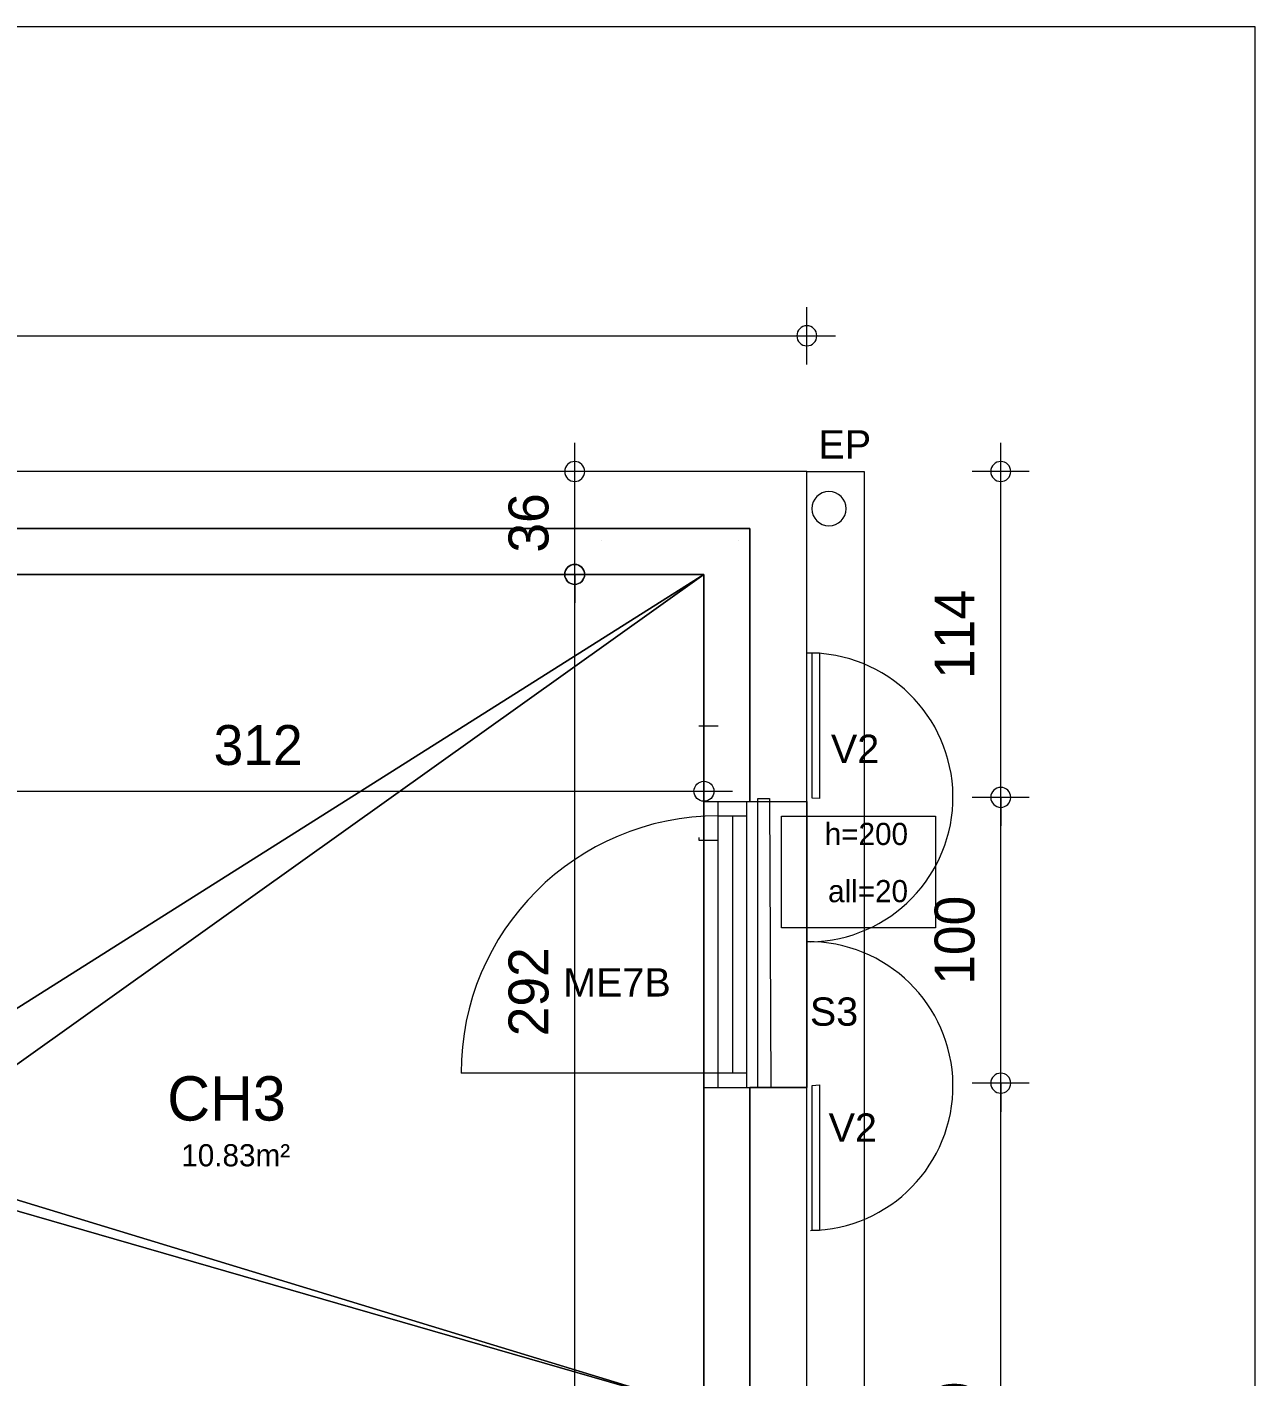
# Model space of a CAD drawing. Header units: metres. Extents: x -30.4 to 29.6, y -50.6 to 0.4.
# Drawn here: x 25.305 to 29.602, y -13.347 to -8.627 of the extents above; entities that cross this region are included whole.
import ezdxf
from ezdxf.enums import TextEntityAlignment as Align
from ezdxf.lldxf.tags import DXFTag

# ---------------------------------------------------------------- set-up
doc = ezdxf.new("R2010")
doc.units = ezdxf.units.M
doc.header["$MEASUREMENT"] = 0
doc.layers.add('Calque commun', color=7, linetype='Continuous')
doc.layers.add('Textes', color=7, linetype='Continuous')
doc.styles.add('Arial4', font='arial.ttf', dxfattribs={"height": 0.098961})
doc.styles.add('Century Gothic', font='GOTHIC.TTF', dxfattribs={"height": 0.139636})
doc.styles.add('Century Gothic15', font='GOTHIC.TTF', dxfattribs={"height": 0.155151})
doc.styles.add('Century Gothic7', font='GOTHIC.TTF', dxfattribs={"height": 0.077575})
tags = doc.linetypes.add('HIDDEN2', pattern=[0.1875, 0.125, -0.0625]).pattern_tags.tags
tags[6:7] = [DXFTag(74, 4), DXFTag(75, 0), DXFTag(340, '0'), DXFTag(46, 1.0), DXFTag(50, 0.0), DXFTag(44, 0.0), DXFTag(45, 0.0)]
tags[4:5] = [DXFTag(74, 4), DXFTag(75, 0), DXFTag(340, '0'), DXFTag(46, 1.0), DXFTag(50, 0.0), DXFTag(44, 0.0), DXFTag(45, 0.0)]

# ---------------------------------------------------------------- blocks, each defined once
blk = doc.blocks.new('new50')
at = {"layer": 'Calque commun', "color": 5, "linetype": 'Continuous', "lineweight": 9}
blk.add_arc((0, 0), 0.5, 0, 359.99941, dxfattribs=at)
blk = doc.blocks.new('DimLine30419')
at = {"layer": 'Calque commun', "color": 5, "linetype": 'Continuous', "lineweight": 9}
for p, q in [((28.034, -9.8078), (28.034, -9.6078)), ((18.954, -9.7078), (28.034, -9.7078)), ((28.034, -9.7078), (28.134, -9.7078))]:
    blk.add_line(p, q, dxfattribs=at)
at = {"layer": 'Calque commun', "color": 5, "linetype": 'Continuous', "lineweight": 9, "xscale": 0.07000000029802322, "yscale": 0.07000000029802322, "zscale": 0.07000000029802322}
blk.add_blockref('new50', (28.034, -9.7078), dxfattribs=at)
blk = doc.blocks.new('new153')
at = {"layer": 'Calque commun', "color": 5, "linetype": 'Continuous', "lineweight": 9}
blk.add_arc((0, 0), 0.5, 0, 359.99941, dxfattribs=at)
blk = doc.blocks.new('new154')
at = {"layer": 'Calque commun', "color": 5, "linetype": 'Continuous', "lineweight": 9}
blk.add_arc((0, 0), 0.5, 0, 359.99941, dxfattribs=at)
blk = doc.blocks.new('DimLine35796')
at = {"layer": 'Calque commun', "color": 5, "linetype": 'Continuous', "lineweight": 9}
for p, q in [((28.7124, -12.3225, -13.4673), (28.7124, -12.2225, -13.4673)), ((28.8124, -12.3225, -13.4673), (28.6124, -12.3225, -13.4673)), ((28.7124, -14.7225, -13.4673), (28.7124, -12.3225, -13.4673)), ((28.8124, -14.7225, -13.4673), (28.6124, -14.7225, -13.4673)), ((28.7124, -14.7225, -13.4673), (28.7124, -14.8225, -13.4673))]:
    blk.add_line(p, q, dxfattribs=at)
at = {"layer": 'Calque commun', "color": 5, "linetype": 'Continuous', "lineweight": 9, "xscale": 0.07000000029802322, "yscale": 0.07000000029802322, "zscale": 0.07000000029802322, "rotation": 90}
for name, p in [('new154', (28.7124, -12.3225, -13.4673)), ('new153', (28.7124, -14.7225, -13.4673))]:
    blk.add_blockref(name, p, dxfattribs=at)
at = {"layer": 'Calque commun', "color": 5, "linetype": 'Continuous', "lineweight": 9, "style": 'Century Gothic'}
blk.add_text('240', height=0.13964, rotation=90, dxfattribs=at).set_placement((28.6624, -13.5225, -13.4673), align=Align.BOTTOM_CENTER)
blk = doc.blocks.new('new155')
at = {"layer": 'Calque commun', "color": 5, "linetype": 'Continuous', "lineweight": 9}
blk.add_arc((0, 0), 0.5, 0, 359.99941, dxfattribs=at)
blk = doc.blocks.new('new156')
at = {"layer": 'Calque commun', "color": 5, "linetype": 'Continuous', "lineweight": 9}
blk.add_arc((0, 0), 0.5, 0, 359.99941, dxfattribs=at)
blk = doc.blocks.new('DimLine35804')
at = {"layer": 'Calque commun', "color": 5, "linetype": 'Continuous', "lineweight": 9}
for p, q in [((28.7124, -11.3225, -13.4673), (28.7124, -11.2225, -13.4673)), ((28.8124, -11.3225, -13.4673), (28.6124, -11.3225, -13.4673)), ((28.7124, -12.3225, -13.4673), (28.7124, -11.3225, -13.4673)), ((28.8124, -12.3225, -13.4673), (28.6124, -12.3225, -13.4673)), ((28.7124, -12.3225, -13.4673), (28.7124, -12.4225, -13.4673))]:
    blk.add_line(p, q, dxfattribs=at)
at = {"layer": 'Calque commun', "color": 5, "linetype": 'Continuous', "lineweight": 9, "xscale": 0.07000000029802322, "yscale": 0.07000000029802322, "zscale": 0.07000000029802322, "rotation": 90}
for name, p in [('new156', (28.7124, -11.3225, -13.4673)), ('new155', (28.7124, -12.3225, -13.4673))]:
    blk.add_blockref(name, p, dxfattribs=at)
at = {"layer": 'Calque commun', "color": 5, "linetype": 'Continuous', "lineweight": 9, "style": 'Century Gothic'}
blk.add_text('100', height=0.13964, rotation=90, dxfattribs=at).set_placement((28.6624, -11.8225, -13.4673), align=Align.BOTTOM_CENTER)
blk = doc.blocks.new('new157')
at = {"layer": 'Calque commun', "color": 5, "linetype": 'Continuous', "lineweight": 9}
blk.add_arc((0, 0), 0.5, 0, 359.99941, dxfattribs=at)
blk = doc.blocks.new('new158')
at = {"layer": 'Calque commun', "color": 5, "linetype": 'Continuous', "lineweight": 9}
blk.add_arc((0, 0), 0.5, 0, 359.99941, dxfattribs=at)
blk = doc.blocks.new('DimLine35812')
at = {"layer": 'Calque commun', "color": 5, "linetype": 'Continuous', "lineweight": 9}
for p, q in [((28.7124, -10.1825, -13.4673), (28.7124, -10.0825, -13.4673)), ((28.8124, -10.1825, -13.4673), (28.6124, -10.1825, -13.4673)), ((28.7124, -11.3225, -13.4673), (28.7124, -10.1825, -13.4673)), ((28.8124, -11.3225, -13.4673), (28.6124, -11.3225, -13.4673)), ((28.7124, -11.3225, -13.4673), (28.7124, -11.4225, -13.4673))]:
    blk.add_line(p, q, dxfattribs=at)
at = {"layer": 'Calque commun', "color": 5, "linetype": 'Continuous', "lineweight": 9, "xscale": 0.07000000029802322, "yscale": 0.07000000029802322, "zscale": 0.07000000029802322, "rotation": 90}
for name, p in [('new158', (28.7124, -10.1825, -13.4673)), ('new157', (28.7124, -11.3225, -13.4673))]:
    blk.add_blockref(name, p, dxfattribs=at)
at = {"layer": 'Calque commun', "color": 5, "linetype": 'Continuous', "lineweight": 9, "style": 'Century Gothic'}
blk.add_text('114', height=0.13964, rotation=90, dxfattribs=at).set_placement((28.6624, -10.7525, -13.4673), align=Align.BOTTOM_CENTER)
blk = doc.blocks.new('xmodule 12 niv1')
at = {"layer": 'Calque commun', "color": 5, "linetype": 'Continuous', "lineweight": 9}
blk.add_arc((0, 0), 0.5, 0, 359.99941, dxfattribs=at)
blk = doc.blocks.new('xmodule 12 niv1-2')
at = {"layer": 'Calque commun', "color": 5, "linetype": 'Continuous', "lineweight": 9}
blk.add_arc((0, 0), 0.5, 0, 359.99941, dxfattribs=at)
blk = doc.blocks.new('DimLine53606-2')
at = {"layer": 'Calque commun', "color": 5, "linetype": 'Continuous', "lineweight": 9}
for p, q in [((27.2217, -10.4607), (27.2217, -10.3607)), ((27.3217, -10.4607), (27.1217, -10.4607)), ((27.2217, -13.3807), (27.2217, -10.4607)), ((27.3217, -13.3807), (27.1217, -13.3807)), ((27.2217, -13.3807), (27.2217, -13.4807))]:
    blk.add_line(p, q, dxfattribs=at)
at = {"layer": 'Calque commun', "color": 5, "linetype": 'Continuous', "lineweight": 9, "extrusion": (0, 0, -1), "xscale": -0.07000000029802322, "yscale": -0.07000000029802322, "zscale": -0.07000000029802322, "rotation": 90.00000000000001}
for name, p in [('xmodule 12 niv1-2', (-27.2217, -10.4607)), ('xmodule 12 niv1', (-27.2217, -13.3807))]:
    blk.add_blockref(name, p, dxfattribs=at)
at = {"layer": 'Calque commun', "color": 5, "linetype": 'Continuous', "lineweight": 9, "style": 'Century Gothic'}
blk.add_text('292', height=0.13964, rotation=90, dxfattribs=at).set_placement((27.1717, -11.9207), align=Align.BOTTOM_CENTER)
blk = doc.blocks.new('xmodule 12 niv1-7')
at = {"layer": 'Calque commun', "color": 5, "linetype": 'Continuous', "lineweight": 9}
blk.add_arc((0, 0), 0.5, 0, 359.99941, dxfattribs=at)
blk = doc.blocks.new('xmodule 12 niv1-8')
at = {"layer": 'Calque commun', "color": 5, "linetype": 'Continuous', "lineweight": 9}
blk.add_arc((0, 0), 0.5, 0, 359.99941, dxfattribs=at)
blk = doc.blocks.new('DimLine53630-2')
at = {"layer": 'Calque commun', "color": 5, "linetype": 'Continuous', "lineweight": 9}
for p, q in [((24.554, -11.3193), (24.554, -11.1193)), ((27.674, -11.3193), (27.674, -11.1193)), ((24.554, -11.2193), (24.454, -11.2193)), ((24.554, -11.2193), (27.674, -11.2193)), ((27.674, -11.2193), (27.774, -11.2193))]:
    blk.add_line(p, q, dxfattribs=at)
at = {"layer": 'Calque commun', "color": 5, "linetype": 'Continuous', "lineweight": 9, "extrusion": (0, 0, -1), "xscale": -0.07000000029802322, "yscale": -0.07000000029802322, "zscale": -0.07000000029802322, "rotation": -180}
for name, p in [('xmodule 12 niv1-7', (-24.554, -11.2193)), ('xmodule 12 niv1-8', (-27.674, -11.2193))]:
    blk.add_blockref(name, p, dxfattribs=at)
at = {"layer": 'Calque commun', "color": 5, "linetype": 'Continuous', "lineweight": 9, "style": 'Century Gothic'}
blk.add_text('312', height=0.13964, dxfattribs=at).set_placement((26.114, -11.1693), align=Align.BOTTOM_CENTER)
blk = doc.blocks.new('xmodule 12 niv1-121')
at = {"layer": 'Calque commun', "color": 5, "linetype": 'Continuous', "lineweight": 9}
for name in ['DimLine53606-2', 'DimLine53630-2']:
    blk.add_blockref(name, (0, 0), dxfattribs=at)
at = {"layer": 'Textes', "color": 5, "linetype": 'ByBlock', "lineweight": -2, "style": 'Arial4'}
blk.add_text('ME7B', height=0.09896, dxfattribs=at).set_placement((27.1813, -11.8385), align=Align.TOP_LEFT)
at = {"layer": 'Textes', "color": 5, "linetype": 'ByBlock', "lineweight": -2, "style": 'Century Gothic15'}
blk.add_text('CH3', height=0.15515, dxfattribs=at).set_placement((26.2111, -12.418), align=Align.BOTTOM_RIGHT)
at = {"layer": 'Textes', "color": 255, "linetype": 'ByBlock', "lineweight": -2, "style": 'Century Gothic7'}
blk.add_text('10.83m²', height=0.07758, dxfattribs=at).set_placement((26.2258, -12.5548), align=Align.BOTTOM_RIGHT)
at = {"layer": 'Calque commun', "color": 9, "linetype": 'Continuous', "lineweight": 18}
mesh = blk.add_polyface(dxfattribs=at)
corners = [(19.314, -16.4206), (19.314, -10.4007), (19.314, -10.4607), (27.674, -16.4206), (27.674, -10.4607)]
mesh.append_faces([[corners[k] for k in face] for face in [(3, 2, 4)]], dxfattribs={"vtx0": -1, "color": 9})
mesh.append_faces([[corners[k] for k in face] for face in [(0, 2, 3)]], dxfattribs={"vtx0": -1, "vtx1": -1, "color": 9})
mesh.append_faces([[corners[k] for k in face] for face in [(0, 1, 2)]], dxfattribs={"vtx2": -1, "color": 9})
at = {"layer": 'Calque commun', "color": 9, "linetype": 'Continuous', "lineweight": 9}
mesh = blk.add_polyface(dxfattribs=at)
corners = [(24.554, -12.4306), (27.674, -13.3807), (27.674, -10.4607), (23.954, -10.4607), (23.954, -12.4306), (24.554, -12.4807), (23.954, -12.4806), (23.954, -13.3806), (24.6414, -10.4607)]
mesh.append_faces([[corners[k] for k in face] for face in [(0, 3, 4)]], dxfattribs={"vtx0": -1, "color": 9})
mesh.append_faces([[corners[k] for k in face] for face in [(1, 5, 7)]], dxfattribs={"vtx0": -1, "vtx1": -1, "color": 9})
mesh.append_faces([[corners[k] for k in face] for face in [(0, 1, 2), (0, 2, 8), (0, 8, 3)]], dxfattribs={"vtx0": -1, "vtx2": -1, "color": 9})
mesh.append_faces([[corners[k] for k in face] for face in [(0, 5, 1)]], dxfattribs={"vtx1": -1, "vtx2": -1, "color": 9})
mesh.append_faces([[corners[k] for k in face] for face in [(5, 6, 7)]], dxfattribs={"vtx2": -1, "color": 9})
blk = doc.blocks.new('Block47759')
at = {"layer": 'Calque commun', "color": 7, "linetype": 'Continuous', "lineweight": 18}
for p, q in [((28.034, -10.1825), (18.954, -10.1825)), ((27.834, -10.3825), (19.154, -10.3825))]:
    blk.add_line(p, q, dxfattribs=at)
at = {"layer": 'Calque commun', "color": 7, "linetype": 'Continuous', "lineweight": 9}
blk.add_line((27.674, -10.5425), (19.314, -10.5425), dxfattribs=at)
blk = doc.blocks.new('Block47762')
at = {"layer": 'Calque commun', "color": 7, "linetype": 'Continuous', "lineweight": 18}
for p, q in [((28.034, -11.337), (28.034, -10.1825)), ((27.834, -11.337), (27.834, -10.3825)), ((27.834, -14.7125), (27.834, -12.337)), ((28.034, -14.7125), (28.034, -12.337))]:
    blk.add_line(p, q, dxfattribs=at)
at = {"layer": 'Calque commun', "color": 7, "linetype": 'Continuous', "lineweight": 9}
for p, q in [((27.674, -11.337), (27.674, -10.5425)), ((27.674, -14.7125), (27.674, -12.337))]:
    blk.add_line(p, q, dxfattribs=at)
blk = doc.blocks.new('@PRES_1_$$_1-85')
at = {"layer": 'Calque commun', "color": 5, "linetype": 'Continuous', "lineweight": 9}
for p, q in [((0, 0.36), (1, 0.36)), ((1, 0.15), (0, 0.15)), ((0.05, 0.05), (0.05, 0.15)), ((0.95, 0.15), (0.95, 0.05)), ((0.05, 0.1), (0.95, 0.1)), ((1, 0.05), (0, 0.05)), ((0, 0), (1, 0))]:
    blk.add_line(p, q, dxfattribs=at)
blk = doc.blocks.new('@PRES_1_$$_1-86')
at = {"layer": 'Calque commun', "color": 7, "linetype": 'Continuous', "lineweight": 9}
blk.add_line((0, 0), (0, 0.36), dxfattribs=at)
blk = doc.blocks.new('@PRES_1_$$_1-87')
at = {"layer": 'Calque commun', "color": 7, "linetype": 'Continuous', "lineweight": 9}
blk.add_line((0, 0), (0, 0.36), dxfattribs=at)
blk = doc.blocks.new('INTER_2D_COMB29')
at = {"layer": 'Calque commun', "color": 0, "linetype": 'ByBlock', "lineweight": -2}
for name in ['@PRES_1_$$_1-85', '@PRES_1_$$_1-86']:
    blk.add_blockref(name, (0, 0), dxfattribs=at)
at = {"layer": 'Calque commun', "color": 0, "linetype": 'ByBlock', "lineweight": -2, "extrusion": (0, 0, -1), "xscale": -1, "yscale": -1, "zscale": -1, "rotation": -180}
blk.add_blockref('@PRES_1_$$_1-87', (-1, 0), dxfattribs=at)
blk = doc.blocks.new('PLACED_COMB29')
at = {"layer": 'Calque commun', "color": 0, "linetype": 'ByBlock', "lineweight": -2}
blk.add_blockref('INTER_2D_COMB29', (0, 0), dxfattribs=at)
blk = doc.blocks.new('new457')
at = {"layer": 'Calque commun', "color": 5, "linetype": 'Continuous', "lineweight": 9}
blk.add_arc((0, 0), 0.5, 0, 359.99941, dxfattribs=at)
blk = doc.blocks.new('new458')
at = {"layer": 'Calque commun', "color": 5, "linetype": 'Continuous', "lineweight": 9}
blk.add_arc((0, 0), 0.5, 0, 359.99941, dxfattribs=at)
blk = doc.blocks.new('DimLine48468')
at = {"layer": 'Calque commun', "color": 5, "linetype": 'Continuous', "lineweight": 9}
for p, q in [((27.2217, -10.1825), (27.2217, -10.0825)), ((27.3217, -10.1825), (27.1217, -10.1825)), ((27.2217, -10.5425), (27.2217, -10.1825)), ((27.1217, -10.5425), (27.3217, -10.5425)), ((27.2217, -10.5425), (27.2217, -10.6425))]:
    blk.add_line(p, q, dxfattribs=at)
at = {"layer": 'Calque commun', "color": 5, "linetype": 'Continuous', "lineweight": 9, "xscale": 0.07000000029802322, "yscale": 0.07000000029802322, "zscale": 0.07000000029802322, "rotation": 90}
for name, p in [('new458', (27.2217, -10.1825)), ('new457', (27.2217, -10.5425))]:
    blk.add_blockref(name, p, dxfattribs=at)
at = {"layer": 'Calque commun', "color": 5, "linetype": 'Continuous', "lineweight": 9, "style": 'Century Gothic'}
blk.add_text('36', height=0.13964, rotation=90, dxfattribs=at).set_placement((27.1717, -10.3625), align=Align.BOTTOM_CENTER)

msp = doc.modelspace()

# ---------------------------------------------------------------- linework, layer by layer
at = {"layer": 'Calque commun', "color": 12, "linetype": 'Continuous', "lineweight": 18}
for p, q in [((19.154, -10.3825), (27.834, -10.3825)), ((27.834, -10.3825), (27.834, -11.337)), ((27.3172, -10.4225), (27.3172, -10.4225)), ((27.794, -10.4225), (27.794, -10.4225)), ((27.834, -11.337), (28.034, -11.337)), ((27.854, -12.337), (27.834, -12.337)), ((27.834, -12.337), (27.834, -14.7125)), ((27.8629, -12.337), (27.854, -12.337)), ((28.034, -12.337), (27.8629, -12.337))]:
    msp.add_line(p, q, dxfattribs=at)
at = {"layer": 'Calque commun', "color": 7, "linetype": 'Continuous', "lineweight": 9}
for p, q in [((27.6566, -11.0725), (27.724, -11.0725)), ((27.6566, -11.4635), (27.6566, -11.4725)), ((27.6566, -11.4725), (27.724, -11.4725)), ((27.674, -11.4725), (27.724, -11.4725)), ((27.724, -12.287), (26.824, -12.287))]:
    msp.add_line(p, q, dxfattribs=at)
at = {"layer": 'Calque commun', "color": 11, "linetype": 'Continuous', "lineweight": 18}
msp.add_arc((28.1114, -10.3126), 0.06, 90, 89.9994, dxfattribs=at)
at = {"layer": 'Calque commun', "color": 7, "linetype": 'Continuous', "lineweight": 9}
for centre, radius, start, end in [((28.0402, -11.3225), 0.505, 270.7033, 90.7033), ((27.724, -12.287), 0.9, 90, 180), ((28.0402, -12.3326), 0.505, 270.7033, 90.7033)]:
    msp.add_arc(centre, radius, start, end, dxfattribs=at)

# ---------------------------------------------------------------- block references
at = {"layer": 'Calque commun', "color": 0, "linetype": 'ByBlock', "lineweight": -2}
for name, p in [('xmodule 12 niv1-121', (0, -0.0819)), ('Block47759', (0, 0)), ('Block47762', (0, 0))]:
    msp.add_blockref(name, p, dxfattribs=at)
at = {"layer": 'Calque commun', "color": 5, "linetype": 'Continuous', "lineweight": 9}
for name in ['DimLine30419', 'DimLine48468', 'DimLine35812', 'DimLine35804', 'DimLine35796']:
    msp.add_blockref(name, (0, 0), dxfattribs=at)
at = {"layer": 'Calque commun', "color": 0, "linetype": 'ByBlock', "lineweight": -2, "rotation": -90.00000000000001}
msp.add_blockref('PLACED_COMB29', (27.674, -11.337), dxfattribs=at)

# ---------------------------------------------------------------- texts
at = {"layer": 'Calque commun', "color": 5, "linetype": 'ByBlock', "lineweight": -2, "insert": (28.388, -11.4117), "char_height": 0.07758, "attachment_point": 3, "line_spacing_factor": 1.546883, "style": 'Century Gothic7'}
msp.add_mtext('h=200\\Pall=20', dxfattribs=at)
at = {"layer": 'Textes', "color": 5, "linetype": 'ByBlock', "lineweight": -2, "style": 'Arial4'}
msp.add_text('EP', height=0.09896, dxfattribs=at).set_placement((28.0745, -10.1668), align=Align.BOTTOM_LEFT)
for s, p in [('V2', (28.1182, -11.1032)), ('S3', (28.0446, -12.0225)), ('V2', (28.1102, -12.4284))]:
    msp.add_text(s, height=0.09896, dxfattribs=at).set_placement(p, align=Align.TOP_LEFT)

# ---------------------------------------------------------------- meshes
at = {"layer": 'Calque commun', "color": 7, "linetype": 'Continuous', "lineweight": 9}
mesh = msp.add_polyface(dxfattribs=at)
corners = [(29.6021, -8.6275), (-30.3979, -8.6275), (-30.3979, -50.6275), (29.6021, -50.6275)]
mesh.append_faces([[corners[k] for k in face] for face in [(0, 1, 2, 3)]], dxfattribs={"color": 7})
at = {"layer": 'Calque commun', "color": 16, "linetype": 'HIDDEN2', "lineweight": 9}
mesh = msp.add_polyface(dxfattribs=at)
corners = [(28.034, -10.1825), (28.234, -10.1825), (28.234, -16.8625), (28.034, -16.8625)]
mesh.append_faces([[corners[k] for k in face] for face in [(0, 1, 2, 3)]], dxfattribs={"color": 16})
at = {"layer": 'Calque commun', "color": 9, "linetype": 'Continuous', "lineweight": 18}
mesh = msp.add_polyface(dxfattribs=at)
corners = [(27.674, -10.5425), (19.314, -10.5425), (19.314, -16.5025), (27.674, -16.5025)]
mesh.append_faces([[corners[k] for k in face] for face in [(0, 2, 3)]], dxfattribs={"vtx0": -1, "color": 9})
mesh.append_faces([[corners[k] for k in face] for face in [(0, 1, 2)]], dxfattribs={"vtx1": -1, "vtx2": -1, "color": 9})
at = {"layer": 'Calque commun', "color": 7, "linetype": 'Continuous', "lineweight": 9}
mesh = msp.add_polyface(dxfattribs=at)
corners = [(28.0526, -10.8175), (28.0786, -10.8175), (28.0786, -11.3263), (28.0526, -11.3249)]
mesh.append_faces([[corners[k] for k in face] for face in [(0, 1, 2, 3)]], dxfattribs={"color": 7})
mesh = msp.add_polyface(dxfattribs=at)
corners = [(27.8629, -12.337), (27.8629, -11.327), (27.9038, -11.327), (27.9074, -12.337)]
mesh.append_faces([[corners[k] for k in face] for face in [(0, 1, 2, 3)]], dxfattribs={"color": 7})
at = {"layer": 'Calque commun', "color": 11, "linetype": 'Continuous', "lineweight": 18}
mesh = msp.add_polyface(dxfattribs=at)
corners = [(27.9453, -11.3887), (28.4837, -11.3887), (28.4837, -11.7794), (27.9453, -11.7794)]
mesh.append_faces([[corners[k] for k in face] for face in [(0, 1, 2, 3)]], dxfattribs={"color": 11})
at = {"layer": 'Calque commun', "color": 7, "linetype": 'Continuous', "lineweight": 9}
mesh = msp.add_polyface(dxfattribs=at)
corners = [(28.0526, -12.8377), (28.0526, -12.3301), (28.0786, -12.3287), (28.0786, -12.8377)]
mesh.append_faces([[corners[k] for k in face] for face in [(0, 1, 2, 3)]], dxfattribs={"color": 7})

doc.saveas('drawing.dxf')
